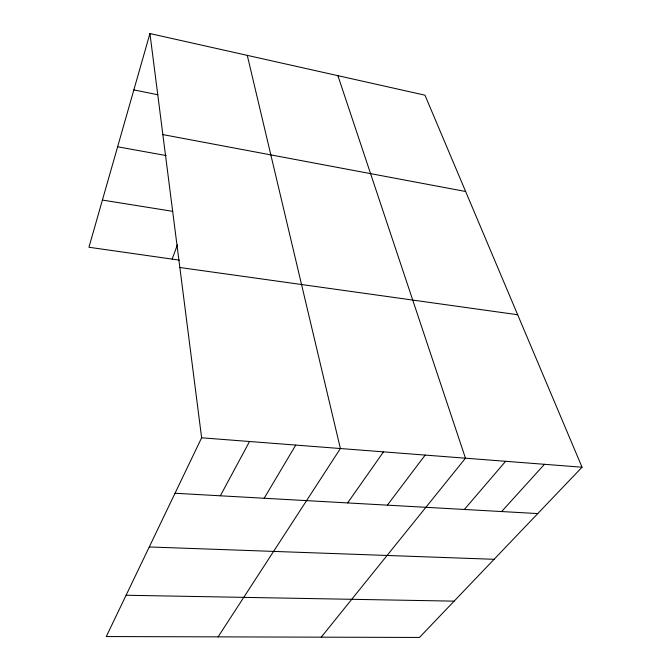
<?xml version="1.0" encoding="UTF-8"?>
<svg xmlns="http://www.w3.org/2000/svg" width="671" height="671" viewBox="0 0 671 671"><rect width="100%" height="100%" fill="white"/><g stroke="black" fill="none" stroke-linecap="round" stroke-linejoin="round"><path stroke-width="1.01" d="M149.935 33.55L201.627 437.802L106.278 636.544L419.459 637.45L582.051 467.209L424.961 95.181L149.935 33.55L88.949 247.255L179.308 260.13M172.137 259.115L177.454 244.689M220.34 495.802L249.537 441.501M264.156 498.251L295.76 445.074M218.1 636.863L340.39 448.53L247.272 55.366M347.603 502.923L383.493 451.86M387.36 505.154L425.162 455.081M321.241 637.165L465.464 458.192L337.899 75.672M464.349 509.465L505.624 461.304M501.623 511.554L544.458 464.307M126.089 595.252L454.133 601.141M149.256 546.957L494.099 559.295M175.022 493.26L537.765 513.575M201.627 437.802L582.051 467.209M179.853 267.503L517.668 314.741M102.42 200.067L172.699 211.331M117.618 146.798L166.257 155.571M162.852 134.594L465.632 191.495M133.856 89.906L157.828 94.745"/></g></svg>
